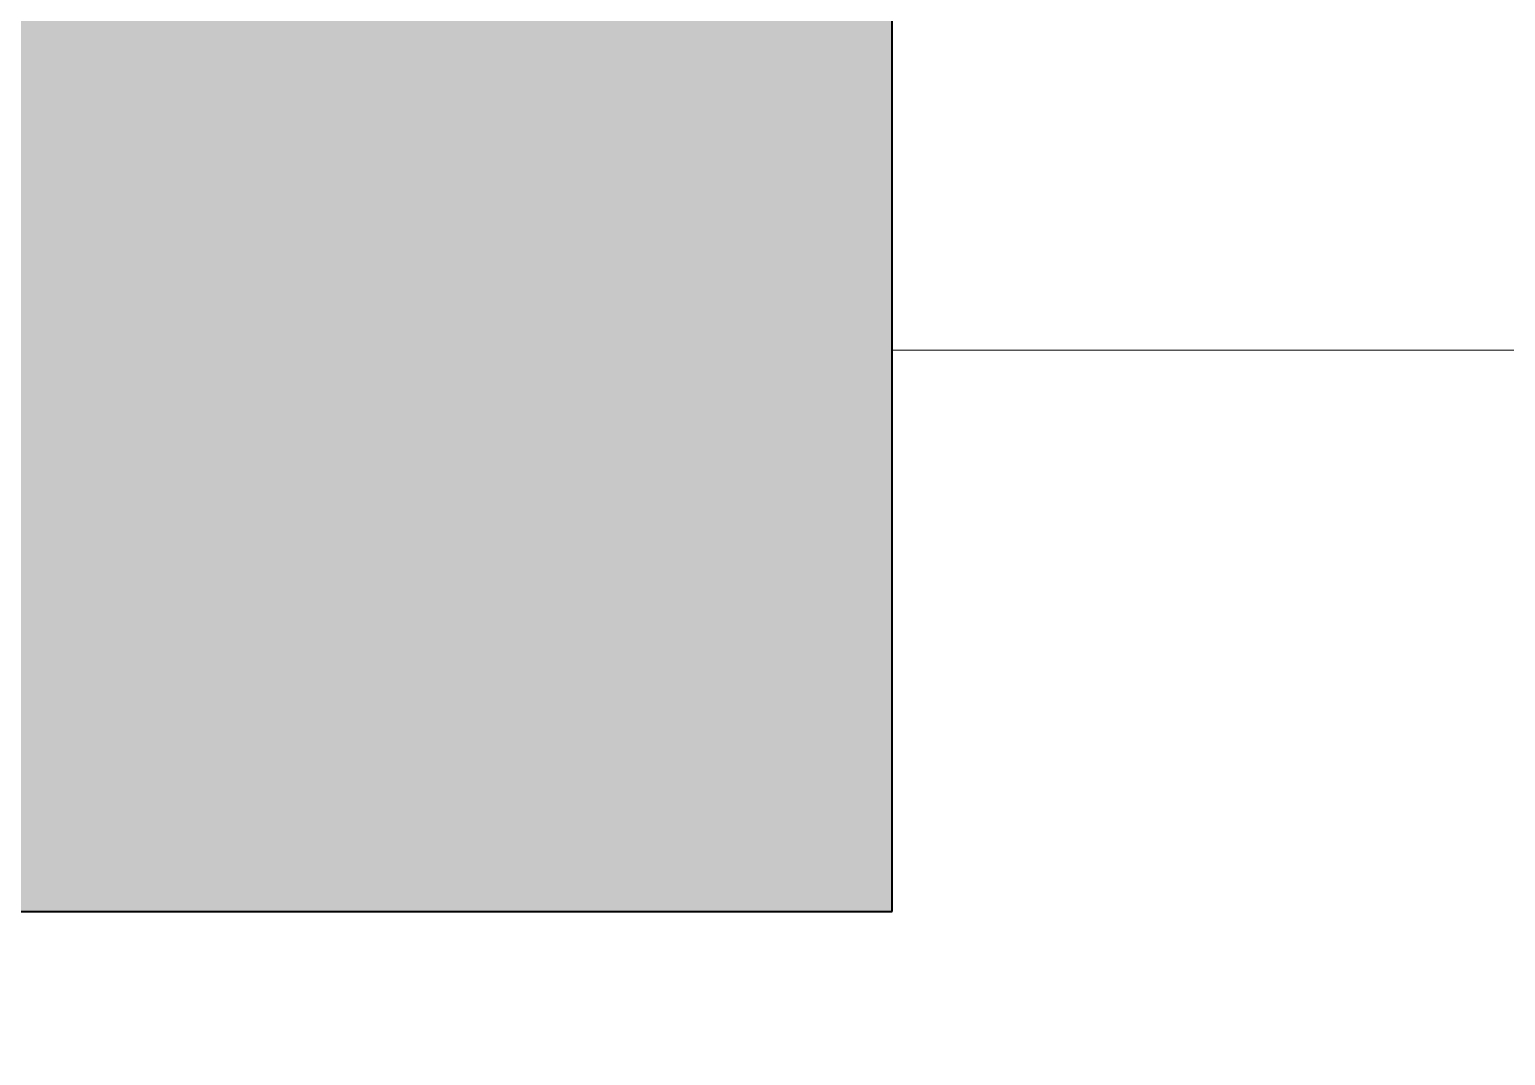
# Model space of a CAD drawing. Header units: metres. Extents: x 19 to 230, y -653 to -519.
# Drawn here: x 30.543 to 31.28, y -530.765 to -530.253 of the extents above; entities that cross this region are included whole.
import ezdxf

# ---------------------------------------------------------------- set-up
doc = ezdxf.new("R2010")
doc.units = ezdxf.units.M
doc.header["$LTSCALE"] = 0.0125
doc.layers.add('04Ansichtskanten', color=4, linetype='Continuous', lineweight=15)
doc.layers.add('WändeBestand', color=142, linetype='Continuous', lineweight=40)
doc.layers.add('SchrBestand', color=7, linetype='Continuous', lineweight=15, true_color=0xc9c9c9)

msp = doc.modelspace()

# ---------------------------------------------------------------- hatches: boundary and pattern name
at = {"layer": 'SchrBestand'}
h = msp.add_hatch(color=256, dxfattribs=at)
h.dxf.hatch_style = 1
h.paths.add_polyline_path([(25.24927, -530.02334), (24.15677, -530.02334), (24.15677, -529.93534), (24.01677, -529.93534), (24.01677, -530.05034), (23.76677, -530.05034), (23.46677, -530.05034), (23.46677, -531.04414), (24.79677, -531.04414), (24.79677, -530.97414), (25.03883, -530.69334), (25.24927, -530.69334)])
h.paths.add_polyline_path([(28.17677, -530.02334), (27.23677, -530.02334), (27.23677, -530.69334), (28.17677, -530.69334)])
h.paths.add_polyline_path([(30.97371, -530.15334), (31.05888, -530.15334), (31.05888, -530.02334), (30.97371, -530.02334), (29.28677, -530.02334), (29.28677, -530.69334), (29.84677, -530.69334), (29.84677, -532.03654), (30.22677, -532.03654), (30.22677, -530.69334), (30.97371, -530.69334)])

# ---------------------------------------------------------------- linework, layer by layer
at = {"layer": '04Ansichtskanten'}
msp.add_line((30.97371, -530.41334), (32.10371, -530.41334), dxfattribs=at)
at = {"layer": 'WändeBestand'}
for p, q in [((30.97371, -530.69334), (30.97371, -530.15334)), ((30.22677, -530.69334), (30.97371, -530.69334))]:
    msp.add_line(p, q, dxfattribs=at)

doc.saveas('drawing.dxf')
